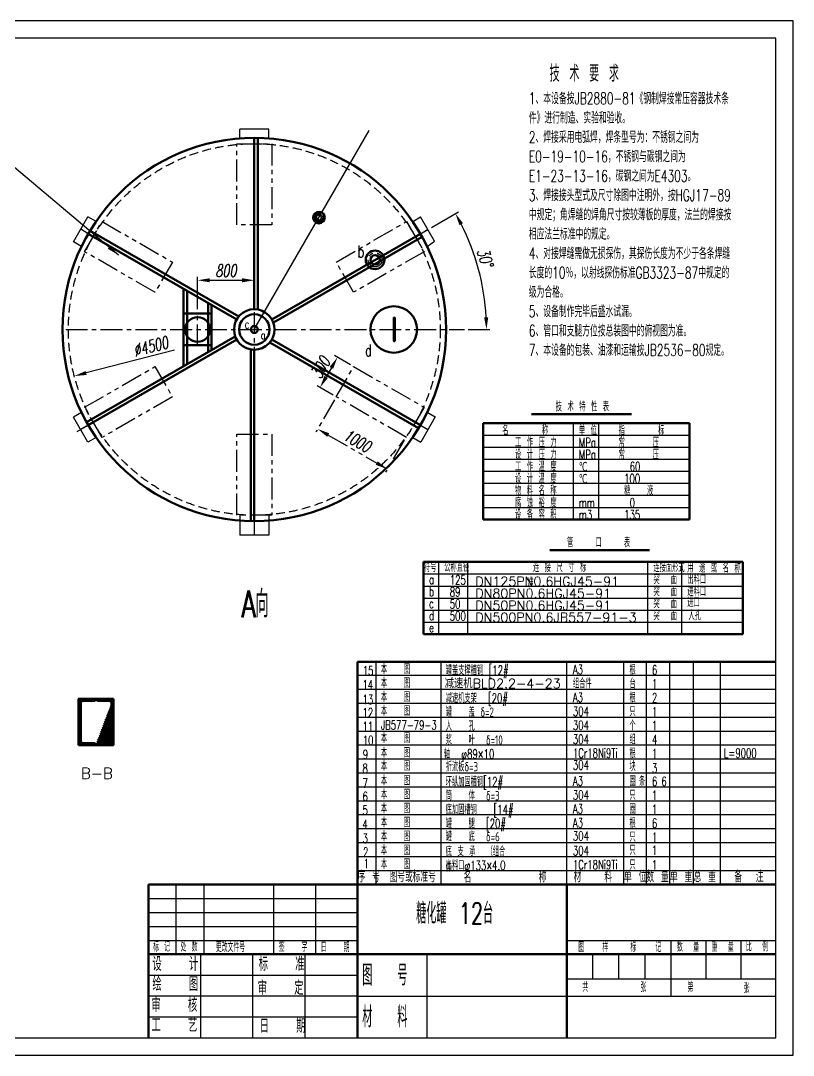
# Model space of a CAD drawing. Header units: inches. Extents: x 26344 to 38944, y 9363 to 18273.
# Drawn here: x 32295 to 38944, y 9363 to 18273 of the extents above; entities that cross this region are included whole.
import ezdxf

# ---------------------------------------------------------------- set-up
doc = ezdxf.new("R2010")
doc.units = ezdxf.units.IN
doc.header["$LTSCALE"] = 150
doc.header["$MEASUREMENT"] = 0
for name, pattern in [('CENTER', [2, 1.25, -0.25, 0.25, -0.25]), ('DASHED', [0.75, 0.5, -0.25]), ('PHANTOM', [2.5, 1.25, -0.25, 0.25, -0.25, 0.25, -0.25])]:
    doc.linetypes.add(name, pattern=pattern)
for name, color, linetype in [('双点线', 6, 'PHANTOM'), ('点划线', 1, 'CENTER'), ('细实线', 5, 'Continuous'), ('虚线', 4, 'DASHED')]:
    doc.layers.add(name, color=color, linetype=linetype)
doc.layers.add('粗实线', color=3, linetype='Continuous', lineweight=50)
doc.styles.add('DIM', font='italicc.shx', dxfattribs={"width": 0.67})
doc.styles.add('HZ', font='txt.shx', dxfattribs={"bigfont": 'hztxt.shx'})
doc.styles.add('汉字', font='txt.shx', dxfattribs={"width": 0.67, "bigfont": 'gbcbig.shx'})
doc.dimstyles.new('机械', dxfattribs={"dimtxt": 3.5, "dimasz": 3.5, "dimexe": 1, "dimexo": 1, "dimgap": 1, "dimtad": 1, "dimtoh": 1, "dimdec": 0, "dimzin": 0, "dimdsep": 46, "dimtxsty": 'DIM', "dimcen": -3.5, "dimadec": 0, "dimazin": 0, "dimtp": 0.05, "dimtm": 0.05, "dimtfac": 1, "dimtdec": 0, "dimtofl": 0, "dimtmove": 0, "dimatfit": 3, "dimfxl": 0, "dimtolj": 1, "dimtzin": 0, "dimarcsym": 0})
pattern_1 = [(45, (18369.1996, 5695.398), (-5.303301, 5.303301), [])]

# ---------------------------------------------------------------- blocks, each defined once
blk = doc.blocks.new('*D16')
at = {"layer": 'Defpoints', "color": 0, "lineweight": -2}
for p in [(35854.2, 16014.8), (32756.3, 15213)]:
    blk.add_point(p, dxfattribs=at)
at = {"layer": '细实线', "color": 0, "lineweight": -2}
blk.add_line((33617.7, 15436), (32857.9, 15239.3), dxfattribs=at)
blk.add_solid([(32853.5, 15256.3), (32862.3, 15222.4), (32756.3, 15213)], dxfattribs=at)
at = {"layer": '细实线', "color": 0, "lineweight": -2, "insert": (33413.9, 15468.4), "char_height": 105, "attachment_point": 5, "rotation": 14.51017, "style": 'DIM'}
blk.add_mtext('\\A1;%%C4500', dxfattribs=at)
blk = doc.blocks.new('*D11')
at = {"layer": 'Defpoints', "color": 0, "lineweight": -2}
for p in [(35802.7, 16478.5), (36272.9, 15960.8), (32357.3, 15613.9), (34305.2, 15613.9), (36115.2, 15613.9)]:
    blk.add_point(p, dxfattribs=at)
at = {"layer": '细实线', "color": 0, "lineweight": -2}
for p, q in [((35828.7, 16493.5), (36061.5, 16627.9)), ((36145.2, 15613.9), (36333.2, 15613.9))]:
    blk.add_line(p, q, dxfattribs=at)
blk.add_arc((34305.2, 15613.9), 1998, 3.01136, 26.98864, dxfattribs=at)
for points in [[(36070.3, 16512.3), (36101, 16529), (36035.6, 16612.9)], [(36318, 15719.3), (36283, 15718.4), (36303.2, 15613.9)]]:
    blk.add_solid(points, dxfattribs=at)
at = {"layer": '细实线', "color": 0, "insert": (36291.7, 16232.3), "char_height": 105, "attachment_point": 5, "rotation": 287.29292, "style": 'DIM'}
blk.add_mtext('\\A1;30°', dxfattribs=at)
blk = doc.blocks.new('*D28')
at = {"layer": 'Defpoints', "color": 0, "lineweight": -2}
for p in [(35160.1, 15293.8), (34870.7, 15114), (35009.9, 15033.6)]:
    blk.add_point(p, dxfattribs=at)
at = {"layer": '双点线', "color": 0, "lineweight": -2}
for p, q in [((35134.1, 15308.8), (34994.9, 15389.2)), ((34968.3, 15283.2), (34923.2, 15204.9)), ((34983.9, 15048.6), (34844.7, 15129))]:
    blk.add_line(p, q, dxfattribs=at)
for points in [[(34953.2, 15292), (34983.5, 15274.5), (35020.8, 15374.2)], [(34908, 15213.7), (34938.3, 15196.2), (34870.7, 15114)]]:
    blk.add_solid(points, dxfattribs=at)
at = {"layer": '双点线', "color": 0, "lineweight": -2, "insert": (34874.3, 15285.3), "char_height": 105, "attachment_point": 5, "rotation": 60, "style": 'DIM'}
blk.add_mtext('\\A1;300', dxfattribs=at)
blk = doc.blocks.new('*D29')
at = {"layer": 'Defpoints', "color": 0, "lineweight": -2}
for p in [(35009.9, 15033.6), (35609.7, 14687.4), (35450, 14410.9)]:
    blk.add_point(p, dxfattribs=at)
at = {"layer": '双点线', "color": 0, "lineweight": -2}
for p, q in [((34994.9, 15007.6), (34835.3, 14731.2)), ((34941.2, 14704.6), (35359.1, 14463.4)), ((35594.7, 14661.4), (35435, 14384.9))]:
    blk.add_line(p, q, dxfattribs=at)
for points in [[(34949.9, 14719.8), (34932.4, 14689.5), (34850.3, 14757.1)], [(35367.8, 14478.5), (35350.3, 14448.2), (35450, 14410.9)]]:
    blk.add_solid(points, dxfattribs=at)
at = {"layer": '双点线', "color": 0, "lineweight": -2, "insert": (35191.4, 14655.4), "char_height": 105, "attachment_point": 5, "rotation": 330, "style": 'DIM'}
blk.add_mtext('\\A1;1000', dxfattribs=at)
blk = doc.blocks.new('*D35')
at = {"color": 0, "lineweight": -2}
for p, q in [((33817, 15787.9), (33817, 16067.7)), ((34305.2, 15787.9), (34305.2, 16067.7)), ((33922, 16037.7), (34200.2, 16037.7))]:
    blk.add_line(p, q, dxfattribs=at)
for points in [[(33922, 16055.2), (33922, 16020.2), (33817, 16037.7)], [(34200.2, 16055.2), (34200.2, 16020.2), (34305.2, 16037.7)]]:
    blk.add_solid(points, dxfattribs=at)
at = {"layer": 'Defpoints', "color": 0, "lineweight": -2}
for p in [(34305.2, 16037.7), (33817, 15757.9), (34305.2, 15757.9)]:
    blk.add_point(p, dxfattribs=at)
at = {"color": 0, "lineweight": -2, "insert": (34061.1, 16120.2), "char_height": 105, "attachment_point": 5, "style": 'DIM'}
blk.add_mtext('\\A1;800', dxfattribs=at)

msp = doc.modelspace()

# ---------------------------------------------------------------- hatches: boundary and pattern name
at = {"layer": '粗实线'}
h = msp.add_hatch(dxfattribs=at)
h.set_pattern_fill('ANSI31', color=0, scale=60, style=0)
h.set_pattern_definition(pattern_1)
edge = h.paths.add_edge_path()
edge.add_arc((32925.4, 12433.5), 18, 270, 360)
edge.add_line((32943.4, 12433.5), (32793.4, 12433.5))
edge.add_line((32793.4, 12433.5), (32793.4, 12033.5))
edge.add_line((32793.4, 12033.5), (32943.4, 12033.5))
edge.add_arc((32925.4, 12033.5), 18, 0, 90)
edge.add_line((32925.4, 12051.5), (32829.4, 12051.5))
edge.add_arc((32829.4, 12069.5), 18, 180, 270, ccw=False)
edge.add_line((32811.4, 12069.5), (32811.4, 12397.5))
edge.add_arc((32829.4, 12397.5), 18, 90, 180, ccw=False)
edge.add_line((32829.4, 12415.5), (32925.4, 12415.5))
h = msp.add_hatch(dxfattribs=at)
h.set_pattern_fill('ANSI31', color=0, scale=60, style=0)
h.set_pattern_definition(pattern_1)
edge = h.paths.add_edge_path()
edge.add_arc((32961.4, 12433.5), 18, 180, 270)
edge.add_line((32943.4, 12433.5), (33093.4, 12433.5))
edge.add_arc((33057.4, 12397.5), 18, 0, 90)
edge.add_line((33057.4, 12415.5), (32961.4, 12415.5))
edge.add_line((33093.4, 12433.5), (33093.4, 12033.5))
edge.add_line((33075.4, 12069.5), (33075.4, 12397.5))
edge.add_line((33093.4, 12033.5), (32943.4, 12033.5))
edge.add_line((32961.4, 12051.5), (33057.4, 12051.5))
edge.add_arc((32961.4, 12033.5), 18, 90, 180)

# ---------------------------------------------------------------- linework, layer by layer
for points in [[(26343.5, 9363.1), (38943.5, 9363.1), (38943.5, 18273.1), (26343.5, 18273.1)], [(27093.5, 9513.1), (38793.5, 9513.1), (38793.5, 18123.1), (27093.5, 18123.1)]]:
    msp.add_lwpolyline(points, close=True)
at = {"layer": '双点线', "color": 4, "lineweight": -2}
for points in [[(34455.4, 16514.3), (34155, 16514.3), (34155, 17213.9), (34455.4, 17213.9)], [(33600.6, 16194.2), (33450.4, 15934), (32844.5, 16283.8), (32994.7, 16544)], [(35160.1, 15934), (35009.9, 16194.2), (35615.8, 16544), (35766, 16283.8)], [(33450.4, 15293.8), (33600.6, 15033.6), (32994.7, 14683.8), (32844.5, 14944)], [(35009.9, 15033.6), (35160.1, 15293.8), (35766, 14944), (35615.8, 14683.8)], [(34155, 14713.5), (34455.4, 14713.5), (34455.4, 14013.9), (34155, 14013.9)]]:
    msp.add_lwpolyline(points, close=True, dxfattribs=at)
at = {"layer": '点划线'}
for p, q in [((34305.2, 17213.9), (34305.2, 17263.9)), ((34305.2, 17263.9), (34305.2, 13963.9)), ((35734.2, 16438.9), (35802.7, 16478.5)), ((33817, 15469.9), (33817, 15757.9)), ((32682, 15613.9), (36115.2, 15613.9)), ((32781, 14733.9), (32876.3, 14788.9)), ((34305.2, 13963.9), (34305.2, 14013.9))]:
    msp.add_line(p, q, dxfattribs=at)
for centre, radius in [((34861.6, 16578), 37.5), ((35344.5, 16213.9), 60)]:
    msp.add_circle(centre, radius, dxfattribs=at)
at = {"layer": '粗实线', "color": 0}
for p, q in [((34305.2, 17263.9), (34305.2, 15788.3)), ((34335.2, 17263.6), (34335.2, 15785.7)), ((32876.3, 16438.9), (34154.2, 15701.1)), ((32891.5, 16464.7), (34171.5, 15725.8)), ((35734.2, 16438.9), (34456.3, 15701.1)), ((35748.9, 16412.8), (34469, 15673.8)), ((33697, 15297.4), (33697, 15965.1)), ((33727, 15314.7), (33727, 15947.7)), ((33907, 15418.6), (33907, 15843.8)), ((33937, 15435.9), (33937, 15826.5)), ((33697, 15751.3), (33697, 15478.5)), ((33937, 15751.3), (33697, 15751.3)), ((33937, 15751.3), (33937, 15478.3)), ((35505.2, 15613.9), (35505.2, 15713)), ((35513.2, 15713), (35513.2, 15613.9)), ((35505.2, 15613.9), (35505.2, 15514.8)), ((35513.2, 15514.8), (35513.2, 15613.9)), ((32861.5, 14815), (34141.5, 15554)), ((32876.3, 14788.9), (34154.2, 15526.7)), ((35734.2, 14788.9), (34456.3, 15526.7)), ((33697.2, 15478.3), (33697, 15478.5)), ((33697.2, 15478.3), (33937, 15478.3)), ((34275.2, 13964.2), (34275.2, 15442.1)), ((34305.2, 13963.9), (34305.2, 15439.5)), ((35718.9, 14763), (34439, 15502)), ((32943.4, 12433.5), (32793.4, 12433.5)), ((32793.4, 12433.5), (32793.4, 12033.5)), ((32811.4, 12069.5), (32811.4, 12397.5)), ((32829.4, 12415.5), (32925.4, 12415.5)), ((32943.4, 12433.5), (33093.4, 12433.5)), ((32943.4, 12433.5), (32943.4, 12433.5)), ((32943.4, 12433.5), (32943.4, 12433.5)), ((33057.4, 12415.5), (32961.4, 12415.5)), ((33075.4, 12069.5), (33075.4, 12397.5)), ((33093.4, 12433.5), (33093.4, 12033.5)), ((32793.4, 12033.5), (32943.4, 12033.5)), ((32925.4, 12051.5), (32829.4, 12051.5)), ((33093.4, 12033.5), (32943.4, 12033.5)), ((32943.4, 12033.5), (32943.4, 12033.5)), ((32943.4, 12033.5), (32943.4, 12033.5)), ((32961.4, 12051.5), (33057.4, 12051.5))]:
    msp.add_line(p, q, dxfattribs=at)
at = {"layer": '粗实线'}
for p, q in [((36691, 14884.3), (37551.4, 14884.3)), ((36691, 14883.4), (37551.4, 14883.4)), ((36274.7, 13978.3), (36274.7, 14807.8)), ((36274.7, 14807.8), (38051.6, 14807.8)), ((38051.6, 13978.3), (38051.6, 14807.8)), ((36274.7, 13978.3), (38051.6, 13978.3)), ((36847.1, 13714.2), (37707.4, 13714.2)), ((36847.1, 13713.3), (37707.4, 13713.3)), ((35760.9, 13612.1), (38510.5, 13612.1)), ((35760.9, 12990), (35760.9, 13612.1)), ((38510.5, 13612.1), (38510.5, 12990)), ((35760.9, 12990), (38510.5, 12990)), ((35193.5, 10833.1), (35193.5, 12753.1)), ((38793.5, 12753.1), (35193.5, 12753.1)), ((33393.5, 10833.1), (38793.5, 10833.1)), ((33393.5, 10833.1), (33393.5, 9513.1)), ((38793.5, 10833.1), (35193.5, 10833.1)), ((35193.5, 9513.1), (35193.5, 10833.1)), ((36993.5, 9513.1), (36993.5, 10833.1)), ((33393.5, 10233.1), (35193.5, 10233.1)), ((35193.5, 10233.1), (36993.5, 10233.1)), ((36993.5, 10233.1), (38793.5, 10233.1))]:
    msp.add_line(p, q, dxfattribs=at)
at = {"layer": '粗实线', "color": 0}
for centre, radius in [((34305.2, 15613.9), 1650), ((34861.6, 16578), 50), ((34861.6, 16578), 25), ((35344.5, 16213.9), 80), ((35344.5, 16213.9), 40), ((34305.2, 15613.9), 174.4), ((35505.2, 15613.9), 200), ((33817, 15613.9), 106.6), ((34305.2, 15613.9), 131), ((34305.2, 15613.9), 30)]:
    msp.add_circle(centre, radius, dxfattribs=at)
for centre, radius, start, end in [((35509.2, 15713), 4, 0, 180), ((35509.2, 15514.8), 4, 180, 0), ((32829.4, 12397.5), 18, 90, 180), ((32925.4, 12433.5), 18, 270, 0), ((32961.4, 12433.5), 18, 180, 270), ((33057.4, 12397.5), 18, 0, 90), ((32829.4, 12069.5), 18, 180, 270), ((32925.4, 12033.5), 18, 0, 90), ((32961.4, 12033.5), 18, 90, 180), ((33057.4, 12069.5), 18, 270, 0)]:
    msp.add_arc(centre, radius, start, end, dxfattribs=at)
at = {"layer": '细实线', "color": 0, "linetype": 'ByBlock', "lineweight": -2}
for p, q in [((34430.2, 17339.1), (34180.2, 17339.1)), ((34180.2, 17259.1), (34180.2, 17339.1)), ((34430.2, 17259.1), (34430.2, 17339.1)), ((34430.2, 17259.1), (34430.2, 17339.1)), ((34430.2, 17259.1), (34430.2, 17319.1)), ((34305.2, 17213.9), (34305.2, 17263.9)), ((32748.6, 16368.3), (32873.6, 16584.8)), ((32942.9, 16544.8), (32873.6, 16584.8)), ((35667.9, 16544.3), (35736.6, 16583.9)), ((35856.9, 16375.6), (35736.6, 16583.9)), ((32876.3, 16438.9), (32811.1, 16476.5)), ((35734.5, 16438.4), (35799.1, 16475.7)), ((32817.9, 16328.3), (32748.6, 16368.3)), ((32817.9, 16328.3), (32748.6, 16368.3)), ((35792.8, 16327.7), (35856.9, 16375.6)), ((32817.9, 14899.5), (32748.6, 14859.5)), ((35793.1, 14900.5), (35862.3, 14860.5)), ((35793.1, 14900.5), (35862.3, 14860.5)), ((32873.6, 14643), (32748.6, 14859.5)), ((35862.3, 14860.5), (35737.3, 14644)), ((32876.3, 14788.9), (32811.1, 14751.3)), ((35734.7, 14789.9), (35799.8, 14752.3)), ((32942.9, 14683), (32873.6, 14643)), ((32942.9, 14683), (32873.6, 14643)), ((35668.2, 14683.9), (35737.3, 14644)), ((34180.2, 14018.8), (34180.2, 13843.6)), ((34305.2, 14013.9), (34305.2, 13843.6)), ((34430.2, 14018.8), (34430.2, 13843.6)), ((34430.2, 13968.6), (34430.2, 13843.6)), ((34430.2, 13843.6), (34180.2, 13843.6))]:
    msp.add_line(p, q, dxfattribs=at)
at = {"layer": '细实线', "color": 1, "lineweight": -2}
msp.add_line((34305.2, 15613.9), (35292.9, 17327.8), dxfattribs=at)
at = {"layer": '细实线'}
for p, q in [((37050.6, 13978.3), (37050.6, 14807.8)), ((37269.5, 13978.3), (37269.5, 14807.8)), ((36274.7, 14704.1), (38051.6, 14704.1)), ((36274.7, 14600.4), (38051.6, 14600.4)), ((36274.7, 14496.7), (38051.6, 14496.7)), ((36274.7, 14393), (38051.6, 14393)), ((36274.7, 14289.4), (38051.6, 14289.4)), ((36274.7, 14185.7), (38051.6, 14185.7)), ((36274.7, 14082), (38051.6, 14082)), ((35891.8, 12990), (35891.8, 13612.1)), ((36141.7, 12990), (36141.7, 13612.1)), ((37692.2, 12990), (37692.2, 13612.1)), ((37983.7, 12990), (37983.7, 13612.1)), ((35760.9, 13508.4), (38510.5, 13508.4)), ((35760.9, 13404.7), (38510.5, 13404.7)), ((35760.9, 13301), (38510.5, 13301)), ((35760.9, 13197.3), (38510.5, 13197.3)), ((35760.9, 13093.7), (38510.5, 13093.7)), ((35353.5, 10833.1), (35353.5, 12753.1)), ((35913.5, 10833.1), (35913.5, 12753.1)), ((36993.5, 10833.1), (36993.5, 12753.1)), ((37485.8, 10833.1), (37485.8, 12753.1)), ((37679.1, 10833.1), (37679.1, 12753.1)), ((37882, 10833.1), (37882, 12753.1)), ((38085, 10833.1), (38085, 12753.1)), ((38316.9, 10833.1), (38316.9, 12753.1)), ((38793.5, 12633.1), (35193.5, 12633.1)), ((38793.5, 12513.1), (35193.5, 12513.1)), ((38793.5, 12393.1), (35193.5, 12393.1)), ((38793.5, 12273.1), (35193.5, 12273.1)), ((38793.5, 12153.1), (35193.5, 12153.1)), ((38793.5, 12033.1), (35193.5, 12033.1)), ((38793.5, 11913.1), (35193.5, 11913.1)), ((38793.5, 11793.1), (35193.5, 11793.1)), ((38793.5, 11673.1), (35193.5, 11673.1)), ((38793.5, 11553.1), (35193.5, 11553.1)), ((38793.5, 11433.1), (35193.5, 11433.1)), ((38793.5, 11313.1), (35193.5, 11313.1)), ((38793.5, 11193.1), (35193.5, 11193.1)), ((38793.5, 11073.1), (35193.5, 11073.1)), ((38793.5, 10953.1), (35193.5, 10953.1)), ((33633.5, 10233.1), (33633.5, 10833.1)), ((33873.5, 10233.1), (33873.5, 10833.1)), ((34473.5, 10233.1), (34473.5, 10833.1)), ((34833.5, 10233.1), (34833.5, 10833.1)), ((33393.5, 10713.1), (35193.5, 10713.1)), ((33393.5, 10593.1), (35193.5, 10593.1)), ((33393.5, 10473.1), (35193.5, 10473.1)), ((33393.5, 10353.1), (35193.5, 10353.1)), ((36993.5, 10353.1), (38793.5, 10353.1)), ((37893.5, 9873.1), (37893.5, 10353.1)), ((38193.5, 10023.1), (38193.5, 10353.1)), ((38493.5, 10023.1), (38493.5, 10353.1)), ((33843.5, 9513.1), (33843.5, 10233.1)), ((34293.5, 9513.1), (34293.5, 10233.1)), ((34743.5, 9513.1), (34743.5, 10233.1)), ((35791.8, 9513.1), (35791.8, 10233.1)), ((37218.5, 10023.1), (37218.5, 10233.1)), ((37443.5, 10023.1), (37443.5, 10233.1)), ((37668.5, 10023.1), (37668.5, 10233.1)), ((33393.5, 10053.1), (35193.5, 10053.1)), ((36993.5, 10023.1), (38793.5, 10023.1)), ((35193.5, 9873.1), (33393.5, 9873.1)), ((35193.5, 9873.1), (38793.5, 9873.1)), ((33393.5, 9693.1), (35193.5, 9693.1))]:
    msp.add_line(p, q, dxfattribs=at)
at = {"layer": '虚线', "color": 0}
for p, q in [((34307.2, 17263.9), (34307.2, 15788.3)), ((32877.3, 16440.6), (34155.2, 15702.8)), ((35735.2, 16437.2), (34457.2, 15699.3)), ((33725, 15313.5), (33725, 15948.9)), ((33909, 15419.8), (33909, 15842.7)), ((32875.3, 14790.6), (34153.2, 15528.4)), ((35733.2, 14787.2), (34455.2, 15525)), ((34303.2, 13963.9), (34303.2, 15439.5))]:
    msp.add_line(p, q, dxfattribs=at)
msp.add_circle((34305.2, 15613.9), 1600, dxfattribs=at)
at = {"layer": '虚线'}
msp.add_circle((34305.2, 15613.9), 1600, dxfattribs=at)

# ---------------------------------------------------------------- texts
at = {"style": '汉字', "width": 0.67}
for s, height, p in [('糖化罐 12台', 180, (35698.2, 10496.2)), ('标 记', 75, (33433.6, 10257.6)), ('处 数', 75, (33670.9, 10257.6)), ('更改文件号', 75, (33974.3, 10253.8)), ('签   字', 75, (34515.1, 10256.5)), ('样', 75, (37300.2, 10253.8)), ('标', 75, (37541.7, 10253.8)), ('数  量', 75, (37942.5, 10256.4)), ('重  量', 75, (38240.6, 10256.8)), ('比  例', 75, (38536, 10259.8)), ('日   期', 75, (34877.3, 10253.8)), ('图', 75, (37093.2, 10253.8)), ('记', 75, (37757.2, 10253.8)), ('设   计', 120, (33428.3, 10090.2)), ('标   准', 120, (34342.4, 10090.2)), ('图  号', 180, (35234.1, 9963.9)), ('绘   图', 120, (33428.3, 9917.9)), ('审   定', 120, (34333.7, 9883.4)), ('共', 75, (37127.7, 9909.3)), ('张', 75, (37627.9, 9909.3)), ('第', 75, (38033.2, 9909.3)), ('张', 75, (38516.1, 9900.7)), ('审   核', 120, (33419.7, 9737)), ('材  料', 180, (35234.1, 9603.9)), ('工   艺', 120, (33419.7, 9564.7)), ('日   期', 120, (34351, 9556.1))]:
    msp.add_text(s, height=height, dxfattribs=at).set_placement(p)
at = {"layer": '粗实线', "style": '汉字', "width": 0.67}
msp.add_text('A向', height=232.92, dxfattribs=at).set_placement((34194.9, 13133.9))
at = {"layer": '粗实线', "color": 0, "style": 'HZ'}
msp.add_text('B-B', height=94.36, dxfattribs=at).set_placement((32812.7, 11743.9))
at = {"layer": '细实线', "style": '汉字', "width": 0.67}
for s, height, p in [('b', 101.3, (35194.3, 16234.8)), ('c', 77.8, (34222.9, 15620.4)), ('a', 72.9, (34361.8, 15529.2)), ('d', 101.3, (35259.8, 15383.1))]:
    msp.add_text(s, height=height, dxfattribs=at).set_placement(p)
at = {"layer": '细实线', "color": 0, "style": '汉字'}
for s, p in [('DN125PN0.6HGJ45-91', (36206.9, 13404.7)), ('DN80PN0.6HGJ45-91', (36206.9, 13301)), ('DN50PN0.6HGJ45-91', (36206.9, 13197.3)), ('DN500PN0.6JB557-91-3', (36206.9, 13094.5)), ('减速机BLD2.2-4-23', (35943.5, 12524.9))]:
    msp.add_text(s, height=80, dxfattribs=at).set_placement(p)
at = {"layer": '细实线', "color": 0, "style": '汉字', "width": 0.67}
for s, height, p in [('15', 80, (35238.2, 12634.8)), ('14', 80, (35236, 12512.8)), ('13', 80, (35236, 12386.6)), ('12', 80, (35236, 12272.5)), ('11', 80, (35236, 12154.4)), ('10', 80, (35238.2, 12034.8)), ('9', 80, (35238.2, 11914.8)), ('8', 80, (35236, 11792.8)), ('7', 80, (35236, 11666.6)), ('6', 80, (35236, 11552.5)), ('5', 80, (35236, 11434.4)), ('4', 80, (35236, 11312.3)), ('3', 80, (35236.9, 11191.1)), ('2', 80, (35240.8, 11073.1)), ('1', 80, (35245.3, 10976.1)), ('序 号', 99.22, (35193.5, 10853.9)), (' 图号或标准号', 99.22, (35409.6, 10853.9)), ('   名         称', 99.22, (35913.5, 10851.1)), (' 材   料', 99.22, (36993.5, 10853.9)), ('单 位', 99.22, (37485.8, 10853.9)), ('数 量', 99.22, (37679.1, 10853.9)), ('单 重', 99.22, (37882, 10853.9)), ('总 重', 99.22, (38085, 10853.9)), ('  备  注', 99.22, (38316.9, 10853.9))]:
    msp.add_text(s, height=height, dxfattribs=at).set_placement(p)
at = {"layer": '细实线', "color": 0, "attachment_point": 1, "style": '汉字'}
for s, insert, char_height, width in [('   {\\H1.417x;技 术 要 求\\P}1、本设备按JB2880-81《钢制焊接常压容器技术条件》进行制造、实验和验收。\\P2、焊接采用电弧焊，焊条型号为：不锈钢之间为E0-19-10-16，不锈钢与碳钢之间为E1-23-13-16，碳钢之间为E4303。\\P3、焊接接头型式及尺寸除图中注明外，按HGJ17-89中规定；角焊缝的焊角尺寸按较薄板的厚度，法兰的焊接按相应法兰标准中的规定。\\P4、对接焊缝需做无损探伤，其探伤长度为不少于各条焊缝长度的10％，以射线探伤标准GB3323-87中规定的级为合格。\\P5、设备制作完毕后盛水试漏。\\P6、管口和支腿方位按总装图中的俯视图为准。\\P7、本设备的包装、油漆和运输按JB2536-80规定。', (36667.6, 17889.8), 100, 1761.621), ('技 术 特 性 表', (36898.8, 14988.5), 80, 560), ('  名      称', (36343.5, 14784.2), 80, 560), (' 单 位', (37050.6, 14784.2), 80, 560), ('   指      标', (37296.6, 14784.2), 80, 560), ('  工 作 压 力', (36453.1, 14680.5), 80, 560), (' MPa', (37050.6, 14680.5), 80, 560), ('   常     压', (37296.6, 14680.5), 80, 560), ('  设 计 压 力', (36453.1, 14576.9), 80, 560), (' MPa', (37050.6, 14576.9), 80, 560), ('   常     压', (37296.6, 14576.9), 80, 560), ('  工 作 温 度', (36453.1, 14473.2), 80, 560), (' ℃', (37050.6, 14473.2), 80, 560), ('     60   ', (37296.6, 14473.2), 80, 560), ('  设 计 温 度', (36453.1, 14369.5), 80, 560), (' ℃', (37050.6, 14369.5), 80, 560), ('    100  ', (37296.6, 14369.5), 80, 560), ('  物 料 名 称', (36453.1, 14265.8), 80, 560), ('    糖   液', (37296.6, 14265.8), 80, 560), ('  腐 蚀 裕 度', (36453.1, 14162.1), 80, 560), (' mm', (37050.6, 14162.1), 80, 560), ('     0', (37296.6, 14162.1), 80, 560), ('  设 备 容 积', (36453.1, 14058.5), 80, 560), (' m3', (37050.6, 14058.5), 80, 560), ('    135', (37296.6, 14058.5), 80, 560), ('管    口    表', (36996.4, 13818.4), 80, 560), (' 符号', (35718.4, 13605), 80, 560), (' 公称直径', (35891.8, 13607.7), 80, 560), (' 连 接 尺 寸 标 准', (36655.5, 13605.6), 80, 560), (' 连接面形式', (37692.2, 13605), 80, 560), (' 用 途 或 名 称', (37983.7, 13601.2), 80, 560), (' a', (35760.9, 13501.1), 80, 560), ('  125', (35891.8, 13497.2), 80, 560), (' 突  面', (37692.2, 13501.1), 80, 560), (' 出料口', (37983.7, 13501.1), 80, 560), (' b', (35760.9, 13397.4), 80, 560), ('  89', (35891.8, 13393.6), 80, 560), (' 突  面', (37692.2, 13397.4), 80, 560), (' 进料口', (37983.7, 13397.4), 80, 560), ('  50', (35891.8, 13289.9), 80, 560), (' 突  面', (37692.2, 13293.7), 80, 560), (' 进口', (37983.7, 13303.3), 80, 560), (' c', (35760.9, 13293.7), 80, 560), (' d', (35760.9, 13190), 80, 560), ('  500', (35891.8, 13187.1), 80, 560), (' 突  面', (37692.2, 13190.9), 80, 560), ('人孔', (38040.9, 13190.9), 80, 560), (' e', (35760.9, 13086.4), 80, 560), ('本   图', (35394.6, 12727.6), 80, 560), ('罐盖支撑槽钢 [12#', (35952.4, 12718.8), 80, 560), ('A3', (37046.6, 12725), 80, 560), ('根', (37534, 12722.3), 80, 560), ('6', (37727.3, 12722.3), 80, 560), ('本   图', (35394.6, 12607.6), 80, 560), ('组合件', (37046.6, 12605), 80, 560), ('台', (37534, 12602.3), 80, 560), ('1', (37727.3, 12602.3), 80, 560), ('本   图', (35394.6, 12487.6), 80, 560), ('减速机支架  [20#', (35952.4, 12478.8), 80, 560), ('A3', (37046.6, 12485), 80, 560), ('根', (37534, 12482.3), 80, 560), ('2', (37727.3, 12482.3), 80, 560), ('本   图', (35394.6, 12367.6), 80, 560), ('罐   盖 δ=2', (35952.4, 12358.8), 80, 560), ('304', (37046.6, 12365), 80, 560), ('只', (37534, 12362.3), 80, 560), ('1', (37727.3, 12362.3), 80, 560), ('JB577-79-3', (35394.6, 12247.6), 80, 560), ('人   孔', (35952.4, 12238.8), 80, 560), ('304', (37046.6, 12245), 80, 560), ('个', (37534, 12242.3), 80, 560), ('1', (37727.3, 12242.3), 80, 560), ('本   图', (35394.6, 12134.3), 80, 560), ('浆   叶  δ=10', (35952.4, 12118.8), 80, 560), ('304', (37046.6, 12125), 80, 560), ('组', (37534, 12122.3), 80, 560), ('4', (37727.3, 12122.3), 80, 560), ('本   图', (35394.6, 12007.6), 80, 560), ('  轴  φ89×10', (35841, 11998.8), 80, 560), ('1Cr18Ni9Ti', (37046.6, 12005), 80, 560), ('根', (37534, 12002.3), 80, 560), ('1', (37727.3, 12002.3), 80, 560), ('L=9000', (38346.2, 12005), 80, 560), ('本   图', (35394.6, 11893.7), 80, 560), ('折流板δ=3', (35952.4, 11888.2), 80, 560), ('304', (37046.6, 11902.5), 80, 560), ('块', (37534, 11891), 80, 560), ('3', (37727.3, 11876.2), 80, 560), ('本   图', (35394.6, 11767.6), 80, 560), ('环纵加固槽钢[12#', (35952.4, 11758.8), 80, 560), ('A3', (37046.6, 11765), 80, 560), ('圈', (37534, 11762.3), 80, 560), ('条', (37615, 11762.3), 80, 560), ('6', (37727.3, 11762.3), 80, 560), ('6', (37808.3, 11762.3), 80, 560), ('本   图', (35394.6, 11647.6), 80, 560), ('筒   体  δ=3', (35952.4, 11638.8), 80, 794.22), ('304', (37046.6, 11645), 80, 560), ('只', (37534, 11642.3), 80, 560), ('1', (37727.3, 11642.3), 80, 560), ('本   图', (35394.6, 11527.6), 80, 560), ('底加固槽钢   [14#', (35952.4, 11518.8), 80, 560), ('A3', (37046.6, 11525), 80, 560), ('圈', (37534, 11522.3), 80, 560), ('1', (37727.3, 11522.3), 80, 560), ('本   图', (35394.6, 11407.6), 80, 560), ('罐   腿  [20#', (35952.4, 11398.8), 80, 560), ('A3', (37046.6, 11405), 80, 560), ('根', (37534, 11402.3), 80, 560), ('6', (37727.3, 11402.3), 80, 560), ('本   图', (35394.6, 11287.6), 80, 560), ('罐   底  δ=6', (35952.4, 11285.6), 80, 560), ('304', (37046.6, 11291.8), 80, 560), ('只', (37534, 11282.3), 80, 560), ('1', (37727.3, 11282.3), 80, 560), ('本   图', (35394.6, 11167.6), 80, 560), ('底 支 承  （组合件）', (35952.4, 11158.8), 80, 560), ('304', (37046.6, 11165), 80, 560), ('只', (37534, 11169.1), 80, 560), ('1', (37727.3, 11169.1), 80, 560), ('本   图', (35394.6, 11047.6), 80, 560), ('1Cr18Ni9Ti', (37046.6, 11045), 80, 560), ('出料口φ133×4.0', (35952.4, 11038.8), 80, 560), ('只', (37534, 11042.3), 80, 560), ('1', (37727.3, 11042.3), 80, 560)]:
    msp.add_mtext(s, dxfattribs=dict(at, insert=insert, char_height=char_height, width=width))

# ---------------------------------------------------------------- dimensions: what is measured, and where the dimension line sits
at = {"color": 0, "lineweight": -2}
dim = msp.add_linear_dim(base=(34305.2, 16037.7), p1=(33817, 15757.9), p2=(34305.2, 15757.9), text='800', dimstyle='机械', override={"dimscale": 30}, dxfattribs=at)
dim.commit()
dim.dimension.update_dxf_attribs({"geometry": '*D35', "text_midpoint": (34061.1, 16120.2)})
at = {"layer": '双点线', "color": 5, "lineweight": -2}
dim = msp.add_aligned_dim(p1=(35160.1, 15293.8), p2=(35009.9, 15033.6), distance=-160.8, dimstyle='机械', override={"dimscale": 30}, dxfattribs=at)
dim.commit()
dim.dimension.update_dxf_attribs({"geometry": '*D28', "text_midpoint": (34874.3, 15285.3)})
dim = msp.add_aligned_dim(p1=(35009.9, 15033.6), p2=(35609.7, 14687.4), distance=-319.3, text='1000', dimstyle='机械', override={"dimscale": 30}, dxfattribs=at)
dim.commit()
dim.dimension.update_dxf_attribs({"geometry": '*D29', "text_midpoint": (35191.4, 14655.4)})
at = {"layer": '细实线'}
dim = msp.add_angular_dim_2l(base=(36272.9, 15960.8), line1=((32357.3, 15613.9), (36115.2, 15613.9)), line2=((34305.2, 15613.9), (35802.7, 16478.5)), dimstyle='机械', override={"dimscale": 30}, dxfattribs=at)
dim.commit()
dim.dimension.update_dxf_attribs({"geometry": '*D11', "text_midpoint": (36212.9, 16207.8), "dimtype": 162})
at = {"layer": '细实线', "lineweight": -2}
dim = msp.add_diameter_dim_2p(p1=(35854.2, 16014.8), p2=(32756.3, 15213), text='%%C4500', dimstyle='机械', override={"dimscale": 30}, dxfattribs=at)
dim.commit()
dim.dimension.update_dxf_attribs({"geometry": '*D16', "text_midpoint": (33434.6, 15388.6), "dimtype": 163})

# ---------------------------------------------------------------- leaders
at = {"layer": '细实线', "annotation_type": 0, "has_hookline": 1, "hookline_direction": 1, "text_width": 113.9}
msp.add_leader([(33136.1, 16254.3), (31878, 17314.4), (31773, 17314.4)], dimstyle='机械', override={"dimscale": 30, "dimgap": 1, "dimtad": 0}, dxfattribs=at)

doc.saveas('drawing.dxf')
